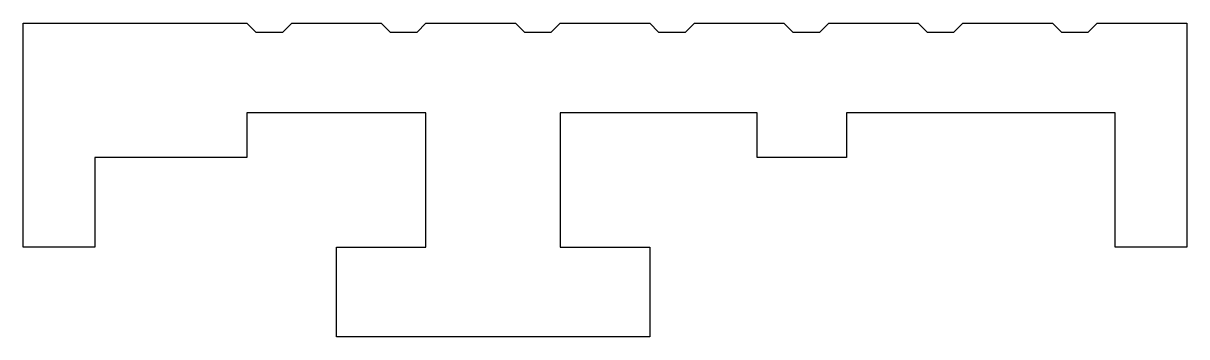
# Model space of a CAD drawing. Extents: x 66 to 196, y 210 to 245.
import ezdxf

# ---------------------------------------------------------------- set-up
doc = ezdxf.new("R2010")
doc.units = 0
doc.layers.add('ANA', color=220, linetype='CONTINUOUS')

msp = doc.modelspace()

# ---------------------------------------------------------------- linework, layer by layer
at = {"layer": 'ANA'}
msp.add_lwpolyline([(105.93, 245.39), (106.93, 244.39), (109.93, 244.39), (110.93, 245.39), (120.93, 245.39), (121.93, 244.39), (124.93, 244.39), (125.93, 245.39), (135.93, 245.39), (136.93, 244.39), (139.93, 244.39), (140.93, 245.39), (150.93, 245.39), (151.93, 244.39), (154.93, 244.39), (155.93, 245.39), (165.93, 245.39), (166.93, 244.39), (169.93, 244.39), (170.93, 245.39), (180.93, 245.39), (181.93, 244.39), (184.93, 244.39), (185.93, 245.39), (195.93, 245.39), (195.93, 220.39), (187.93, 220.39), (187.93, 235.39), (157.93, 235.39), (157.93, 230.39), (147.93, 230.39), (147.93, 235.39), (125.93, 235.39), (125.93, 220.39), (135.93, 220.39), (135.93, 210.39), (100.93, 210.39), (100.93, 220.39), (110.93, 220.39), (110.93, 235.39), (90.93, 235.39), (90.93, 230.39), (73.93, 230.39), (73.93, 220.39), (65.93, 220.39), (65.93, 245.39), (90.93, 245.39), (91.93, 244.39), (94.93, 244.39), (95.93, 245.39)], close=True, dxfattribs=at)

doc.saveas('drawing.dxf')
